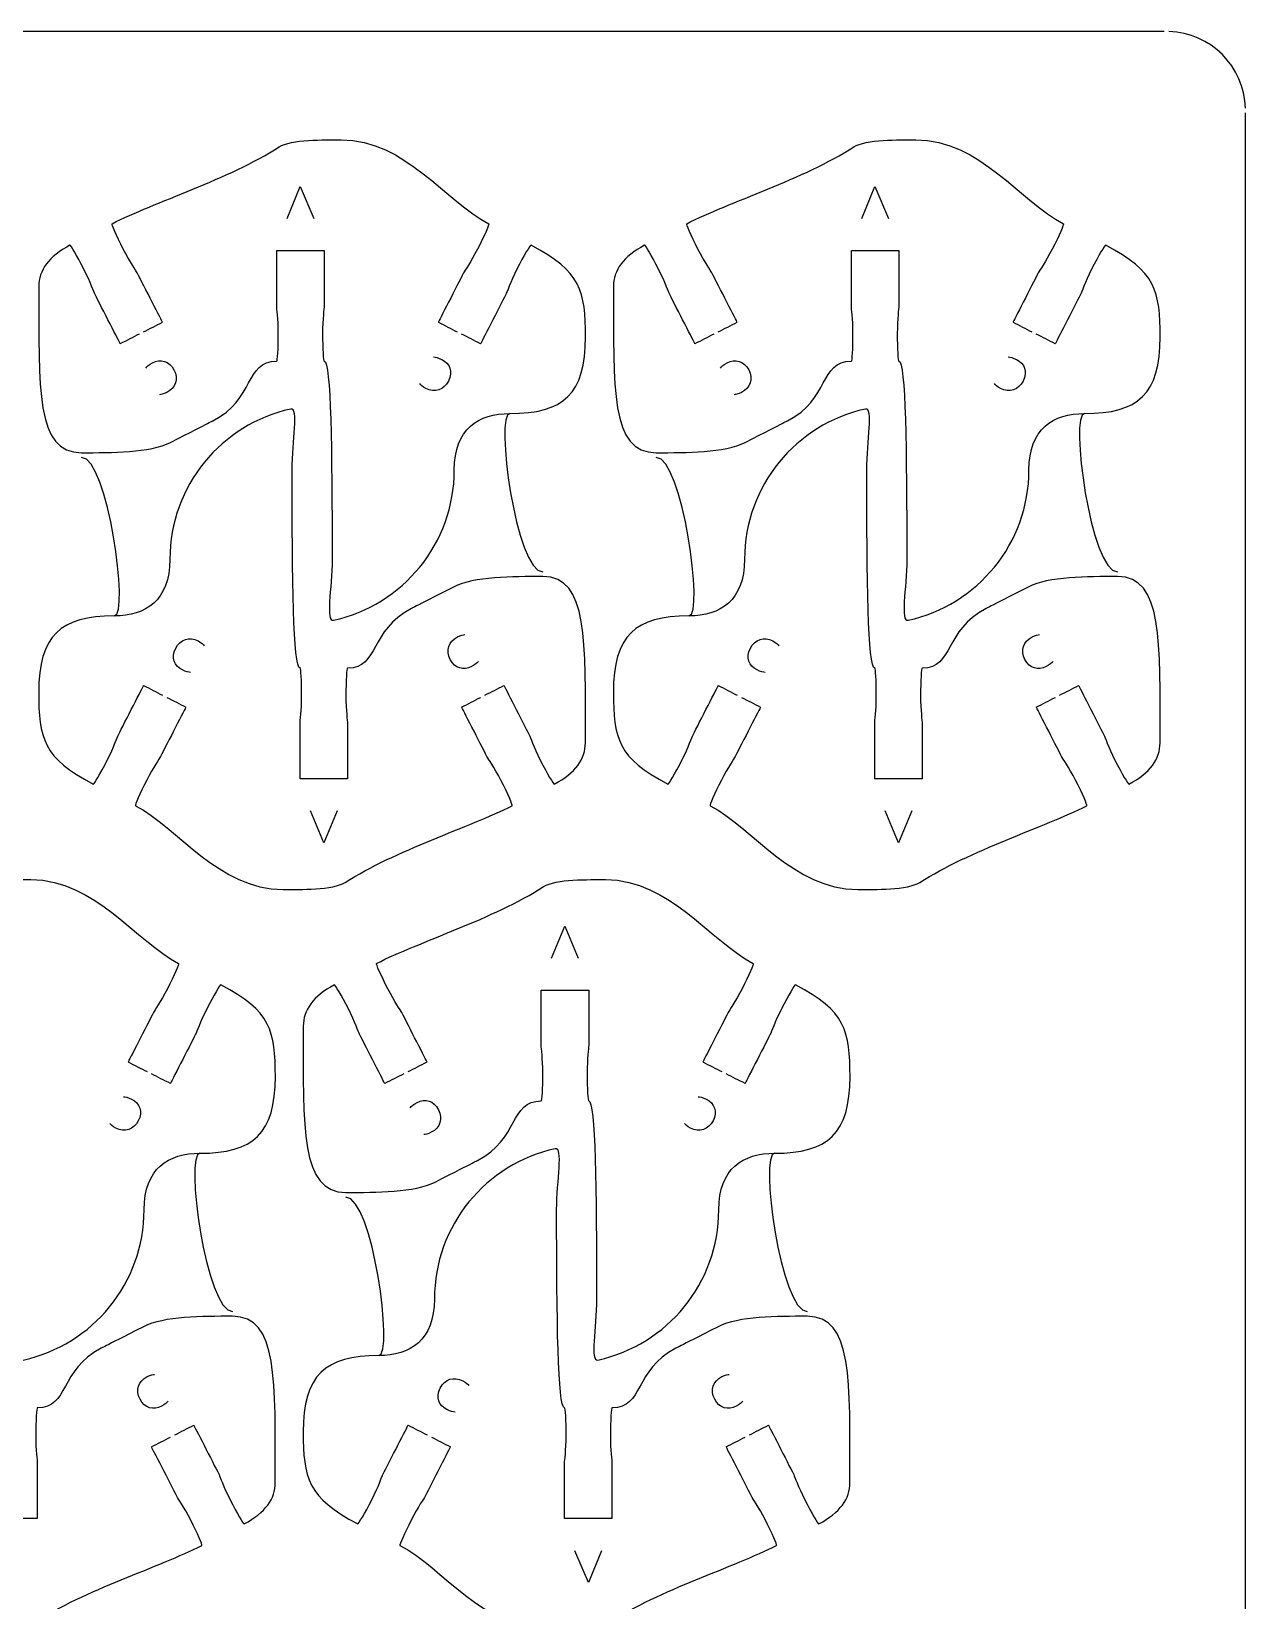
# Model space of a CAD drawing. Extents: x 0 to 300, y 0 to 300.
# Drawn here: x 223.2 to 300, y 200.8 to 300.1 of the extents above; entities that cross this region are included whole.
import ezdxf

# ---------------------------------------------------------------- set-up
doc = ezdxf.new("R2010")
doc.units = 0
doc.header["$MEASUREMENT"] = 0
doc.layers.add('DEFAULT', color=7, linetype='CONTINUOUS')

msp = doc.modelspace()

# ---------------------------------------------------------------- linework, layer by layer
at = {"layer": 'DEFAULT', "color": 1}
for points in [[(294.852, 300.1), (5.151, 300.1)], [(299.999, 5.252), (299.999, 294.949)]]:
    msp.add_lwpolyline(points, dxfattribs=at)
at = {"layer": 'DEFAULT', "color": 250}
for points in [[(239.379, 288.27), (240.217, 290.29), (241.07, 288.27)], [(275.722, 288.27), (276.559, 290.29), (277.413, 288.27)], [(242.547, 250.788), (241.709, 248.767), (240.856, 250.788)], [(278.889, 250.788), (278.051, 248.767), (277.198, 250.788)], [(256.107, 241.479), (256.945, 243.5), (257.798, 241.479)], [(259.275, 203.996), (258.437, 201.975), (257.583, 203.996)]]:
    msp.add_lwpolyline(points, dxfattribs=at)
at = {"layer": 'DEFAULT', "color": 1}
for points in [[(299.995, 295.249), (299.918, 297.878), (297.783, 300.019), (295.152, 300.096)], [(253.477, 275.929), (252.501, 275.929), (253.871, 265.911), (255.552, 265.911)], [(289.819, 275.929), (288.844, 275.929), (290.214, 265.911), (291.895, 265.911)], [(228.451, 263.128), (229.426, 263.128), (228.056, 273.147), (226.375, 273.147)], [(264.793, 263.128), (265.768, 263.128), (264.399, 273.147), (262.718, 273.147)], [(233.862, 229.138), (232.887, 229.138), (234.257, 219.12), (235.938, 219.12)], [(270.205, 229.138), (269.229, 229.138), (270.599, 219.12), (272.28, 219.12)], [(245.178, 216.337), (246.153, 216.337), (244.784, 226.355), (243.103, 226.355)]]:
    msp.add_open_spline(points, degree=3, dxfattribs=at)
for points, knots in [([(230.303, 281.089), (230.703, 281.293), (231.103, 281.498), (231.502, 281.703), (231.502, 281.703), (230.306, 284.038), (229.908, 284.821), (229.83, 284.976), (229.463, 285.47), (229.022, 286.331), (228.585, 287.195), (228.267, 287.908), (228.317, 287.936), (230.987, 289.302), (235.725, 290.759), (238.879, 292.794), (239.634, 293.284), (241.758, 293.235), (242.798, 293.235), (246.873, 293.235), (249.462, 289.302), (252.133, 287.936), (252.182, 287.908), (251.868, 287.195), (251.424, 286.331), (250.986, 285.47), (250.619, 284.976), (250.542, 284.821), (250.143, 284.038), (248.947, 281.703), (248.947, 281.703), (249.347, 281.498), (249.747, 281.293), (250.147, 281.089)], [0, 0, 0, 0, 3.819372, 3.819372, 3.819372, 4.819372, 4.819372, 4.819372, 5.819372, 5.819372, 5.819372, 6.819372, 6.819372, 6.819372, 7.819372, 7.819372, 7.819372, 8.819372, 8.819372, 8.819372, 9.819372, 9.819372, 9.819372, 10.819372, 10.819372, 10.819372, 11.819372, 11.819372, 11.819372, 12.819372, 12.819372, 12.819372, 16.638743, 16.638743, 16.638743, 16.638743]), ([(266.645, 281.089), (267.045, 281.293), (267.445, 281.498), (267.845, 281.703), (267.845, 281.703), (266.649, 284.038), (266.25, 284.821), (266.173, 284.976), (265.806, 285.47), (265.365, 286.331), (264.927, 287.195), (264.61, 287.908), (264.659, 287.936), (267.33, 289.302), (272.068, 290.759), (275.221, 292.794), (275.976, 293.284), (278.1, 293.235), (279.141, 293.235), (283.215, 293.235), (285.805, 289.302), (288.475, 287.936), (288.525, 287.908), (288.211, 287.195), (287.766, 286.331), (287.329, 285.47), (286.962, 284.976), (286.884, 284.821), (286.486, 284.038), (285.29, 281.703), (285.29, 281.703), (285.689, 281.498), (286.089, 281.293), (286.489, 281.089)], [0, 0, 0, 0, 3.819372, 3.819372, 3.819372, 4.819372, 4.819372, 4.819372, 5.819372, 5.819372, 5.819372, 6.819372, 6.819372, 6.819372, 7.819372, 7.819372, 7.819372, 8.819372, 8.819372, 8.819372, 9.819372, 9.819372, 9.819372, 10.819372, 10.819372, 10.819372, 11.819372, 11.819372, 11.819372, 12.819372, 12.819372, 12.819372, 16.638743, 16.638743, 16.638743, 16.638743]), ([(230.035, 280.951), (229.634, 280.747), (229.233, 280.542), (228.832, 280.337), (228.832, 280.337), (227.636, 282.676), (227.237, 283.452), (227.16, 283.608), (226.969, 284.197), (226.532, 285.058), (226.091, 285.918), (225.696, 286.596), (225.646, 286.571), (224.302, 285.883), (223.678, 284.969), (223.678, 283.964), (223.678, 277.491), (223.491, 273.448), (226.377, 273.448), (228.285, 273.448), (230.712, 273.444), (232.017, 274.104), (234.688, 275.466), (234.688, 275.469), (234.688, 275.469), (237.358, 276.834), (236.699, 279.237), (238.727, 279.237), (238.78, 279.237), (238.826, 280.02), (238.826, 280.987), (238.826, 281.957), (238.727, 282.563), (238.727, 282.74), (238.727, 283.906), (238.727, 285.073), (238.727, 286.239), (239.727, 286.239), (240.726, 286.239), (241.726, 286.239), (241.726, 285.073), (241.726, 283.906), (241.726, 282.74), (241.726, 282.563), (241.627, 281.957), (241.627, 280.987), (241.627, 280.02), (241.669, 279.237), (241.726, 279.237), (242.16, 279.237), (242.227, 273.631), (242.227, 266.699), (242.227, 264.854), (241.786, 262.748), (242.315, 262.847), (246.686, 263.806), (249.956, 267.697), (249.956, 272.354), (249.956, 274.958), (251.494, 275.928), (253.477, 275.928), (256.86, 275.928), (258.254, 277.155), (258.254, 280.778), (258.254, 283.632), (257.978, 284.948), (254.807, 286.571), (254.757, 286.596), (254.362, 285.918), (253.918, 285.058), (253.48, 284.197), (253.29, 283.608), (253.212, 283.456), (252.814, 282.676), (251.618, 280.337), (251.618, 280.337), (251.218, 280.542), (250.818, 280.747), (250.418, 280.951)], [0, 0, 0, 0, 3.828276, 3.828276, 3.828276, 4.828276, 4.828276, 4.828276, 5.828276, 5.828276, 5.828276, 6.828276, 6.828276, 6.828276, 7.828276, 7.828276, 7.828276, 8.828276, 8.828276, 8.828276, 9.828276, 9.828276, 9.828276, 10.828276, 10.828276, 10.828276, 11.828276, 11.828276, 11.828276, 12.828276, 12.828276, 12.828276, 13.828276, 13.828276, 13.828276, 23.748276, 23.748276, 23.748276, 32.248276, 32.248276, 32.248276, 42.168276, 42.168276, 42.168276, 43.168276, 43.168276, 43.168276, 44.168276, 44.168276, 44.168276, 45.168276, 45.168276, 45.168276, 46.168276, 46.168276, 46.168276, 47.168276, 47.168276, 47.168276, 48.168276, 48.168276, 48.168276, 49.168276, 49.168276, 49.168276, 50.168276, 50.168276, 50.168276, 51.168276, 51.168276, 51.168276, 52.168276, 52.168276, 52.168276, 53.168276, 53.168276, 53.168276, 56.987648, 56.987648, 56.987648, 56.987648]), ([(266.377, 280.951), (265.976, 280.747), (265.575, 280.542), (265.174, 280.337), (265.174, 280.337), (263.978, 282.676), (263.58, 283.452), (263.502, 283.608), (263.312, 284.197), (262.874, 285.058), (262.433, 285.918), (262.038, 286.596), (261.989, 286.571), (260.645, 285.883), (260.02, 284.969), (260.02, 283.964), (260.02, 277.491), (259.833, 273.448), (262.719, 273.448), (264.627, 273.448), (267.055, 273.444), (268.36, 274.104), (271.03, 275.466), (271.03, 275.469), (271.03, 275.469), (273.701, 276.834), (273.041, 279.237), (275.07, 279.237), (275.123, 279.237), (275.168, 280.02), (275.168, 280.987), (275.168, 281.957), (275.07, 282.563), (275.07, 282.74), (275.07, 283.906), (275.07, 285.073), (275.07, 286.239), (276.069, 286.239), (277.069, 286.239), (278.068, 286.239), (278.068, 285.073), (278.068, 283.906), (278.068, 282.74), (278.068, 282.563), (277.97, 281.957), (277.97, 280.987), (277.97, 280.02), (278.012, 279.237), (278.068, 279.237), (278.502, 279.237), (278.569, 273.631), (278.569, 266.699), (278.569, 264.854), (278.128, 262.748), (278.657, 262.847), (283.028, 263.806), (286.299, 267.697), (286.299, 272.354), (286.299, 274.958), (287.837, 275.928), (289.819, 275.928), (293.202, 275.928), (294.596, 277.155), (294.596, 280.778), (294.596, 283.632), (294.321, 284.948), (291.149, 286.571), (291.1, 286.596), (290.705, 285.918), (290.26, 285.058), (289.823, 284.197), (289.632, 283.608), (289.555, 283.456), (289.156, 282.676), (287.96, 280.337), (287.96, 280.337), (287.56, 280.542), (287.161, 280.747), (286.761, 280.951)], [0, 0, 0, 0, 3.828276, 3.828276, 3.828276, 4.828276, 4.828276, 4.828276, 5.828276, 5.828276, 5.828276, 6.828276, 6.828276, 6.828276, 7.828276, 7.828276, 7.828276, 8.828276, 8.828276, 8.828276, 9.828276, 9.828276, 9.828276, 10.828276, 10.828276, 10.828276, 11.828276, 11.828276, 11.828276, 12.828276, 12.828276, 12.828276, 13.828276, 13.828276, 13.828276, 23.748276, 23.748276, 23.748276, 32.248276, 32.248276, 32.248276, 42.168276, 42.168276, 42.168276, 43.168276, 43.168276, 43.168276, 44.168276, 44.168276, 44.168276, 45.168276, 45.168276, 45.168276, 46.168276, 46.168276, 46.168276, 47.168276, 47.168276, 47.168276, 48.168276, 48.168276, 48.168276, 49.168276, 49.168276, 49.168276, 50.168276, 50.168276, 50.168276, 51.168276, 51.168276, 51.168276, 52.168276, 52.168276, 52.168276, 53.168276, 53.168276, 53.168276, 56.987648, 56.987648, 56.987648, 56.987648]), ([(251.893, 258.109), (252.294, 258.314), (252.695, 258.518), (253.096, 258.723), (253.096, 258.723), (254.292, 256.38), (254.69, 255.604), (254.768, 255.449), (254.959, 254.863), (255.396, 254.003), (255.837, 253.142), (256.232, 252.461), (256.281, 252.489), (257.626, 253.174), (258.25, 254.087), (258.25, 255.096), (258.25, 261.566), (258.437, 265.613), (255.551, 265.613), (253.639, 265.613), (251.216, 265.616), (249.91, 264.953), (247.243, 263.595), (247.24, 263.588), (247.24, 263.588), (244.569, 262.222), (245.229, 259.823), (243.2, 259.823), (243.148, 259.823), (243.102, 259.04), (243.102, 258.074), (243.102, 257.104), (243.2, 256.497), (243.2, 256.32), (243.2, 255.154), (243.2, 253.987), (243.2, 252.821), (242.201, 252.821), (241.201, 252.821), (240.202, 252.821), (240.202, 253.987), (240.202, 255.154), (240.202, 256.32), (240.202, 256.497), (240.301, 257.104), (240.301, 258.074), (240.301, 259.04), (240.258, 259.823), (240.202, 259.823), (239.768, 259.823), (239.701, 265.429), (239.701, 272.361), (239.701, 274.206), (240.142, 276.312), (239.613, 276.213), (235.242, 275.254), (231.972, 271.363), (231.972, 266.706), (231.972, 264.103), (230.433, 263.129), (228.451, 263.129), (225.068, 263.129), (223.674, 261.901), (223.674, 258.282), (223.674, 255.424), (223.949, 254.112), (227.121, 252.489), (227.17, 252.461), (227.565, 253.142), (228.01, 253.999), (228.447, 254.863), (228.634, 255.449), (228.712, 255.604), (229.111, 256.38), (230.31, 258.723), (230.31, 258.723), (230.711, 258.517), (231.112, 258.311), (231.513, 258.105)], [0, 0, 0, 0, 3.828276, 3.828276, 3.828276, 4.828276, 4.828276, 4.828276, 5.828276, 5.828276, 5.828276, 6.828276, 6.828276, 6.828276, 7.828276, 7.828276, 7.828276, 8.828276, 8.828276, 8.828276, 9.828276, 9.828276, 9.828276, 10.828276, 10.828276, 10.828276, 11.828276, 11.828276, 11.828276, 12.828276, 12.828276, 12.828276, 13.828276, 13.828276, 13.828276, 23.748276, 23.748276, 23.748276, 32.248276, 32.248276, 32.248276, 42.168276, 42.168276, 42.168276, 43.168276, 43.168276, 43.168276, 44.168276, 44.168276, 44.168276, 45.168276, 45.168276, 45.168276, 46.168276, 46.168276, 46.168276, 47.168276, 47.168276, 47.168276, 48.168276, 48.168276, 48.168276, 49.168276, 49.168276, 49.168276, 50.168276, 50.168276, 50.168276, 51.168276, 51.168276, 51.168276, 52.168276, 52.168276, 52.168276, 53.168276, 53.168276, 53.168276, 57.001108, 57.001108, 57.001108, 57.001108]), ([(288.235, 258.109), (288.636, 258.314), (289.037, 258.518), (289.438, 258.723), (289.438, 258.723), (290.634, 256.38), (291.033, 255.604), (291.11, 255.449), (291.301, 254.863), (291.738, 254.003), (292.179, 253.142), (292.575, 252.461), (292.624, 252.489), (293.968, 253.174), (294.592, 254.087), (294.592, 255.096), (294.592, 261.566), (294.779, 265.613), (291.894, 265.613), (289.982, 265.613), (287.558, 265.616), (286.253, 264.953), (283.586, 263.595), (283.582, 263.588), (283.582, 263.588), (280.912, 262.222), (281.571, 259.823), (279.543, 259.823), (279.49, 259.823), (279.444, 259.04), (279.444, 258.074), (279.444, 257.104), (279.543, 256.497), (279.543, 256.32), (279.543, 255.154), (279.543, 253.987), (279.543, 252.821), (278.543, 252.821), (277.544, 252.821), (276.544, 252.821), (276.544, 253.987), (276.544, 255.154), (276.544, 256.32), (276.544, 256.497), (276.643, 257.104), (276.643, 258.074), (276.643, 259.04), (276.601, 259.823), (276.544, 259.823), (276.11, 259.823), (276.043, 265.429), (276.043, 272.361), (276.043, 274.206), (276.484, 276.312), (275.955, 276.213), (271.584, 275.254), (268.314, 271.363), (268.314, 266.706), (268.314, 264.103), (266.776, 263.129), (264.793, 263.129), (261.41, 263.129), (260.017, 261.901), (260.017, 258.282), (260.017, 255.424), (260.292, 254.112), (263.463, 252.489), (263.513, 252.461), (263.908, 253.142), (264.352, 253.999), (264.79, 254.863), (264.977, 255.449), (265.054, 255.604), (265.453, 256.38), (266.652, 258.723), (266.652, 258.723), (267.053, 258.517), (267.454, 258.311), (267.855, 258.105)], [0, 0, 0, 0, 3.828276, 3.828276, 3.828276, 4.828276, 4.828276, 4.828276, 5.828276, 5.828276, 5.828276, 6.828276, 6.828276, 6.828276, 7.828276, 7.828276, 7.828276, 8.828276, 8.828276, 8.828276, 9.828276, 9.828276, 9.828276, 10.828276, 10.828276, 10.828276, 11.828276, 11.828276, 11.828276, 12.828276, 12.828276, 12.828276, 13.828276, 13.828276, 13.828276, 23.748276, 23.748276, 23.748276, 32.248276, 32.248276, 32.248276, 42.168276, 42.168276, 42.168276, 43.168276, 43.168276, 43.168276, 44.168276, 44.168276, 44.168276, 45.168276, 45.168276, 45.168276, 46.168276, 46.168276, 46.168276, 47.168276, 47.168276, 47.168276, 48.168276, 48.168276, 48.168276, 49.168276, 49.168276, 49.168276, 50.168276, 50.168276, 50.168276, 51.168276, 51.168276, 51.168276, 52.168276, 52.168276, 52.168276, 53.168276, 53.168276, 53.168276, 57.001108, 57.001108, 57.001108, 57.001108]), ([(231.781, 257.971), (232.181, 257.766), (232.581, 257.56), (232.981, 257.354), (232.981, 257.354), (231.785, 255.019), (231.386, 254.235), (231.308, 254.08), (230.941, 253.586), (230.504, 252.726), (230.06, 251.861), (229.746, 251.149), (229.791, 251.12), (232.465, 249.755), (235.055, 245.822), (239.129, 245.822), (240.17, 245.822), (242.294, 245.776), (243.049, 246.263), (246.203, 248.298), (250.94, 249.755), (253.611, 251.12), (253.66, 251.149), (253.343, 251.861), (252.905, 252.726), (252.464, 253.586), (252.098, 254.08), (252.02, 254.235), (251.621, 255.019), (250.422, 257.354), (250.422, 257.354), (250.823, 257.56), (251.224, 257.766), (251.625, 257.971)], [0, 0, 0, 0, 3.823938, 3.823938, 3.823938, 4.823938, 4.823938, 4.823938, 5.823938, 5.823938, 5.823938, 6.823938, 6.823938, 6.823938, 7.823938, 7.823938, 7.823938, 8.823938, 8.823938, 8.823938, 9.823938, 9.823938, 9.823938, 10.823938, 10.823938, 10.823938, 11.823938, 11.823938, 11.823938, 12.823938, 12.823938, 12.823938, 16.65677, 16.65677, 16.65677, 16.65677]), ([(268.123, 257.971), (268.523, 257.766), (268.923, 257.56), (269.323, 257.354), (269.323, 257.354), (268.127, 255.019), (267.728, 254.235), (267.651, 254.08), (267.284, 253.586), (266.846, 252.726), (266.402, 251.861), (266.088, 251.149), (266.134, 251.12), (268.808, 249.755), (271.397, 245.822), (275.472, 245.822), (276.513, 245.822), (278.636, 245.776), (279.391, 246.263), (282.545, 248.298), (287.283, 249.755), (289.953, 251.12), (290.003, 251.149), (289.685, 251.861), (289.248, 252.726), (288.807, 253.586), (288.44, 254.08), (288.362, 254.235), (287.964, 255.019), (286.764, 257.354), (286.764, 257.354), (287.165, 257.56), (287.566, 257.766), (287.967, 257.971)], [0, 0, 0, 0, 3.823938, 3.823938, 3.823938, 4.823938, 4.823938, 4.823938, 5.823938, 5.823938, 5.823938, 6.823938, 6.823938, 6.823938, 7.823938, 7.823938, 7.823938, 8.823938, 8.823938, 8.823938, 9.823938, 9.823938, 9.823938, 10.823938, 10.823938, 10.823938, 11.823938, 11.823938, 11.823938, 12.823938, 12.823938, 12.823938, 16.65677, 16.65677, 16.65677, 16.65677]), ([(210.688, 234.298), (211.088, 234.502), (211.488, 234.707), (211.888, 234.911), (211.888, 234.911), (210.692, 237.247), (210.293, 238.03), (210.215, 238.185), (209.849, 238.679), (209.408, 239.54), (208.97, 240.404), (208.653, 241.117), (208.702, 241.145), (211.373, 242.51), (216.11, 243.967), (219.264, 246.003), (220.019, 246.493), (222.143, 246.444), (223.184, 246.444), (227.258, 246.444), (229.848, 242.51), (232.518, 241.145), (232.567, 241.117), (232.253, 240.404), (231.809, 239.54), (231.372, 238.679), (231.005, 238.185), (230.927, 238.03), (230.528, 237.247), (229.332, 234.911), (229.332, 234.911), (229.732, 234.707), (230.132, 234.502), (230.532, 234.298)], [0, 0, 0, 0, 3.819372, 3.819372, 3.819372, 4.819372, 4.819372, 4.819372, 5.819372, 5.819372, 5.819372, 6.819372, 6.819372, 6.819372, 7.819372, 7.819372, 7.819372, 8.819372, 8.819372, 8.819372, 9.819372, 9.819372, 9.819372, 10.819372, 10.819372, 10.819372, 11.819372, 11.819372, 11.819372, 12.819372, 12.819372, 12.819372, 16.638743, 16.638743, 16.638743, 16.638743]), ([(247.031, 234.298), (247.43, 234.502), (247.83, 234.707), (248.23, 234.911), (248.23, 234.911), (247.034, 237.247), (246.635, 238.03), (246.558, 238.185), (246.191, 238.679), (245.75, 239.54), (245.313, 240.404), (244.995, 241.117), (245.044, 241.145), (247.715, 242.51), (252.453, 243.967), (255.607, 246.003), (256.362, 246.493), (258.485, 246.444), (259.526, 246.444), (263.601, 246.444), (266.19, 242.51), (268.86, 241.145), (268.91, 241.117), (268.596, 240.404), (268.151, 239.54), (267.714, 238.679), (267.347, 238.185), (267.269, 238.03), (266.871, 237.247), (265.675, 234.911), (265.675, 234.911), (266.075, 234.707), (266.475, 234.502), (266.874, 234.298)], [0, 0, 0, 0, 3.819372, 3.819372, 3.819372, 4.819372, 4.819372, 4.819372, 5.819372, 5.819372, 5.819372, 6.819372, 6.819372, 6.819372, 7.819372, 7.819372, 7.819372, 8.819372, 8.819372, 8.819372, 9.819372, 9.819372, 9.819372, 10.819372, 10.819372, 10.819372, 11.819372, 11.819372, 11.819372, 12.819372, 12.819372, 12.819372, 16.638743, 16.638743, 16.638743, 16.638743]), ([(210.42, 234.16), (210.019, 233.955), (209.618, 233.751), (209.217, 233.546), (209.217, 233.546), (208.021, 235.885), (207.623, 236.661), (207.545, 236.816), (207.354, 237.406), (206.917, 238.266), (206.476, 239.127), (206.081, 239.804), (206.032, 239.78), (204.687, 239.092), (204.063, 238.178), (204.063, 237.173), (204.063, 230.699), (203.876, 226.656), (206.762, 226.656), (208.67, 226.656), (211.097, 226.653), (212.403, 227.313), (215.073, 228.674), (215.073, 228.678), (215.073, 228.678), (217.744, 230.043), (217.084, 232.446), (219.113, 232.446), (219.165, 232.446), (219.211, 233.229), (219.211, 234.195), (219.211, 235.165), (219.113, 235.772), (219.113, 235.949), (219.113, 237.115), (219.113, 238.282), (219.113, 239.448), (220.112, 239.448), (221.112, 239.448), (222.111, 239.448), (222.111, 238.282), (222.111, 237.115), (222.111, 235.949), (222.111, 235.772), (222.012, 235.165), (222.012, 234.195), (222.012, 233.229), (222.055, 232.446), (222.111, 232.446), (222.545, 232.446), (222.612, 226.84), (222.612, 219.908), (222.612, 218.063), (222.171, 215.957), (222.7, 216.055), (227.071, 217.015), (230.341, 220.906), (230.341, 225.563), (230.341, 228.166), (231.88, 229.136), (233.862, 229.136), (237.245, 229.136), (238.639, 230.364), (238.639, 233.987), (238.639, 236.841), (238.364, 238.157), (235.192, 239.78), (235.143, 239.804), (234.748, 239.127), (234.303, 238.266), (233.866, 237.406), (233.675, 236.816), (233.598, 236.665), (233.199, 235.885), (232.003, 233.546), (232.003, 233.546), (231.603, 233.751), (231.203, 233.955), (230.804, 234.16)], [0, 0, 0, 0, 3.828276, 3.828276, 3.828276, 4.828276, 4.828276, 4.828276, 5.828276, 5.828276, 5.828276, 6.828276, 6.828276, 6.828276, 7.828276, 7.828276, 7.828276, 8.828276, 8.828276, 8.828276, 9.828276, 9.828276, 9.828276, 10.828276, 10.828276, 10.828276, 11.828276, 11.828276, 11.828276, 12.828276, 12.828276, 12.828276, 13.828276, 13.828276, 13.828276, 23.748276, 23.748276, 23.748276, 32.248276, 32.248276, 32.248276, 42.168276, 42.168276, 42.168276, 43.168276, 43.168276, 43.168276, 44.168276, 44.168276, 44.168276, 45.168276, 45.168276, 45.168276, 46.168276, 46.168276, 46.168276, 47.168276, 47.168276, 47.168276, 48.168276, 48.168276, 48.168276, 49.168276, 49.168276, 49.168276, 50.168276, 50.168276, 50.168276, 51.168276, 51.168276, 51.168276, 52.168276, 52.168276, 52.168276, 53.168276, 53.168276, 53.168276, 56.987648, 56.987648, 56.987648, 56.987648]), ([(246.762, 234.16), (246.361, 233.955), (245.961, 233.751), (245.56, 233.546), (245.56, 233.546), (244.364, 235.885), (243.965, 236.661), (243.887, 236.816), (243.697, 237.406), (243.259, 238.266), (242.818, 239.127), (242.423, 239.804), (242.374, 239.78), (241.03, 239.092), (240.405, 238.178), (240.405, 237.173), (240.405, 230.699), (240.218, 226.656), (243.104, 226.656), (245.013, 226.656), (247.44, 226.653), (248.745, 227.313), (251.416, 228.674), (251.416, 228.678), (251.416, 228.678), (254.086, 230.043), (253.426, 232.446), (255.455, 232.446), (255.508, 232.446), (255.554, 233.229), (255.554, 234.195), (255.554, 235.165), (255.455, 235.772), (255.455, 235.949), (255.455, 237.115), (255.455, 238.282), (255.455, 239.448), (256.454, 239.448), (257.454, 239.448), (258.454, 239.448), (258.454, 238.282), (258.454, 237.115), (258.454, 235.949), (258.454, 235.772), (258.355, 235.165), (258.355, 234.195), (258.355, 233.229), (258.397, 232.446), (258.454, 232.446), (258.887, 232.446), (258.954, 226.84), (258.954, 219.908), (258.954, 218.063), (258.514, 215.957), (259.043, 216.055), (263.414, 217.015), (266.684, 220.906), (266.684, 225.563), (266.684, 228.166), (268.222, 229.136), (270.205, 229.136), (273.588, 229.136), (274.981, 230.364), (274.981, 233.987), (274.981, 236.841), (274.706, 238.157), (271.535, 239.78), (271.485, 239.804), (271.09, 239.127), (270.646, 238.266), (270.208, 237.406), (270.018, 236.816), (269.94, 236.665), (269.541, 235.885), (268.345, 233.546), (268.345, 233.546), (267.946, 233.751), (267.546, 233.955), (267.146, 234.16)], [0, 0, 0, 0, 3.828276, 3.828276, 3.828276, 4.828276, 4.828276, 4.828276, 5.828276, 5.828276, 5.828276, 6.828276, 6.828276, 6.828276, 7.828276, 7.828276, 7.828276, 8.828276, 8.828276, 8.828276, 9.828276, 9.828276, 9.828276, 10.828276, 10.828276, 10.828276, 11.828276, 11.828276, 11.828276, 12.828276, 12.828276, 12.828276, 13.828276, 13.828276, 13.828276, 23.748276, 23.748276, 23.748276, 32.248276, 32.248276, 32.248276, 42.168276, 42.168276, 42.168276, 43.168276, 43.168276, 43.168276, 44.168276, 44.168276, 44.168276, 45.168276, 45.168276, 45.168276, 46.168276, 46.168276, 46.168276, 47.168276, 47.168276, 47.168276, 48.168276, 48.168276, 48.168276, 49.168276, 49.168276, 49.168276, 50.168276, 50.168276, 50.168276, 51.168276, 51.168276, 51.168276, 52.168276, 52.168276, 52.168276, 53.168276, 53.168276, 53.168276, 56.987648, 56.987648, 56.987648, 56.987648]), ([(232.278, 211.318), (232.679, 211.522), (233.08, 211.727), (233.481, 211.931), (233.481, 211.931), (234.677, 209.589), (235.076, 208.813), (235.153, 208.658), (235.344, 208.072), (235.781, 207.211), (236.222, 206.351), (236.617, 205.67), (236.667, 205.698), (238.011, 206.382), (238.635, 207.296), (238.635, 208.305), (238.635, 214.775), (238.822, 218.821), (235.936, 218.821), (234.024, 218.821), (231.601, 218.825), (230.296, 218.162), (227.629, 216.803), (227.625, 216.796), (227.625, 216.796), (224.955, 215.431), (225.614, 213.032), (223.586, 213.032), (223.533, 213.032), (223.487, 212.249), (223.487, 211.282), (223.487, 210.312), (223.586, 209.705), (223.586, 209.529), (223.586, 208.363), (223.586, 207.196), (223.586, 206.03), (222.586, 206.03), (221.587, 206.03), (220.587, 206.03), (220.587, 207.196), (220.587, 208.363), (220.587, 209.529), (220.587, 209.705), (220.686, 210.312), (220.686, 211.282), (220.686, 212.249), (220.644, 213.032), (220.587, 213.032), (220.153, 213.032), (220.086, 218.638), (220.086, 225.57), (220.086, 227.415), (220.527, 229.521), (219.998, 229.422), (215.627, 228.463), (212.357, 224.572), (212.357, 219.915), (212.357, 217.311), (210.819, 216.338), (208.836, 216.338), (205.453, 216.338), (204.059, 215.11), (204.059, 211.491), (204.059, 208.633), (204.335, 207.321), (207.506, 205.698), (207.556, 205.67), (207.951, 206.351), (208.395, 207.208), (208.833, 208.072), (209.02, 208.658), (209.097, 208.813), (209.496, 209.589), (210.695, 211.931), (210.695, 211.931), (211.096, 211.726), (211.497, 211.52), (211.898, 211.314)], [0, 0, 0, 0, 3.828276, 3.828276, 3.828276, 4.828276, 4.828276, 4.828276, 5.828276, 5.828276, 5.828276, 6.828276, 6.828276, 6.828276, 7.828276, 7.828276, 7.828276, 8.828276, 8.828276, 8.828276, 9.828276, 9.828276, 9.828276, 10.828276, 10.828276, 10.828276, 11.828276, 11.828276, 11.828276, 12.828276, 12.828276, 12.828276, 13.828276, 13.828276, 13.828276, 23.748276, 23.748276, 23.748276, 32.248276, 32.248276, 32.248276, 42.168276, 42.168276, 42.168276, 43.168276, 43.168276, 43.168276, 44.168276, 44.168276, 44.168276, 45.168276, 45.168276, 45.168276, 46.168276, 46.168276, 46.168276, 47.168276, 47.168276, 47.168276, 48.168276, 48.168276, 48.168276, 49.168276, 49.168276, 49.168276, 50.168276, 50.168276, 50.168276, 51.168276, 51.168276, 51.168276, 52.168276, 52.168276, 52.168276, 53.168276, 53.168276, 53.168276, 57.001108, 57.001108, 57.001108, 57.001108]), ([(268.621, 211.318), (269.022, 211.522), (269.423, 211.727), (269.824, 211.931), (269.824, 211.931), (271.019, 209.589), (271.418, 208.813), (271.496, 208.658), (271.686, 208.072), (272.124, 207.211), (272.565, 206.351), (272.96, 205.67), (273.009, 205.698), (274.353, 206.382), (274.978, 207.296), (274.978, 208.305), (274.978, 214.775), (275.165, 218.821), (272.279, 218.821), (270.367, 218.821), (267.943, 218.825), (266.638, 218.162), (263.971, 216.803), (263.967, 216.796), (263.967, 216.796), (261.297, 215.431), (261.957, 213.032), (259.928, 213.032), (259.875, 213.032), (259.829, 212.249), (259.829, 211.282), (259.829, 210.312), (259.928, 209.705), (259.928, 209.529), (259.928, 208.363), (259.928, 207.196), (259.928, 206.03), (258.929, 206.03), (257.929, 206.03), (256.93, 206.03), (256.93, 207.196), (256.93, 208.363), (256.93, 209.529), (256.93, 209.705), (257.028, 210.312), (257.028, 211.282), (257.028, 212.249), (256.986, 213.032), (256.93, 213.032), (256.496, 213.032), (256.429, 218.638), (256.429, 225.57), (256.429, 227.415), (256.87, 229.521), (256.34, 229.422), (251.969, 228.463), (248.699, 224.572), (248.699, 219.915), (248.699, 217.311), (247.161, 216.338), (245.179, 216.338), (241.795, 216.338), (240.402, 215.11), (240.402, 211.491), (240.402, 208.633), (240.677, 207.321), (243.849, 205.698), (243.898, 205.67), (244.293, 206.351), (244.738, 207.208), (245.175, 208.072), (245.362, 208.658), (245.44, 208.813), (245.838, 209.589), (247.038, 211.931), (247.038, 211.931), (247.439, 211.726), (247.84, 211.52), (248.241, 211.314)], [0, 0, 0, 0, 3.828276, 3.828276, 3.828276, 4.828276, 4.828276, 4.828276, 5.828276, 5.828276, 5.828276, 6.828276, 6.828276, 6.828276, 7.828276, 7.828276, 7.828276, 8.828276, 8.828276, 8.828276, 9.828276, 9.828276, 9.828276, 10.828276, 10.828276, 10.828276, 11.828276, 11.828276, 11.828276, 12.828276, 12.828276, 12.828276, 13.828276, 13.828276, 13.828276, 23.748276, 23.748276, 23.748276, 32.248276, 32.248276, 32.248276, 42.168276, 42.168276, 42.168276, 43.168276, 43.168276, 43.168276, 44.168276, 44.168276, 44.168276, 45.168276, 45.168276, 45.168276, 46.168276, 46.168276, 46.168276, 47.168276, 47.168276, 47.168276, 48.168276, 48.168276, 48.168276, 49.168276, 49.168276, 49.168276, 50.168276, 50.168276, 50.168276, 51.168276, 51.168276, 51.168276, 52.168276, 52.168276, 52.168276, 53.168276, 53.168276, 53.168276, 57.001108, 57.001108, 57.001108, 57.001108]), ([(212.166, 211.18), (212.566, 210.974), (212.966, 210.769), (213.366, 210.563), (213.366, 210.563), (212.17, 208.227), (211.771, 207.444), (211.694, 207.289), (211.327, 206.795), (210.889, 205.934), (210.445, 205.07), (210.131, 204.357), (210.177, 204.329), (212.851, 202.964), (215.44, 199.03), (219.515, 199.03), (220.555, 199.03), (222.679, 198.985), (223.434, 199.471), (226.588, 201.507), (231.326, 202.964), (233.996, 204.329), (234.046, 204.357), (233.728, 205.07), (233.291, 205.934), (232.85, 206.795), (232.483, 207.289), (232.405, 207.444), (232.007, 208.227), (230.807, 210.563), (230.807, 210.563), (231.208, 210.769), (231.609, 210.974), (232.01, 211.18)], [0, 0, 0, 0, 3.823938, 3.823938, 3.823938, 4.823938, 4.823938, 4.823938, 5.823938, 5.823938, 5.823938, 6.823938, 6.823938, 6.823938, 7.823938, 7.823938, 7.823938, 8.823938, 8.823938, 8.823938, 9.823938, 9.823938, 9.823938, 10.823938, 10.823938, 10.823938, 11.823938, 11.823938, 11.823938, 12.823938, 12.823938, 12.823938, 16.65677, 16.65677, 16.65677, 16.65677]), ([(248.509, 211.18), (248.909, 210.974), (249.308, 210.769), (249.708, 210.563), (249.708, 210.563), (248.512, 208.227), (248.114, 207.444), (248.036, 207.289), (247.669, 206.795), (247.232, 205.934), (246.787, 205.07), (246.473, 204.357), (246.519, 204.329), (249.193, 202.964), (251.783, 199.03), (255.857, 199.03), (256.898, 199.03), (259.022, 198.985), (259.776, 199.471), (262.93, 201.507), (267.668, 202.964), (270.339, 204.329), (270.388, 204.357), (270.071, 205.07), (269.633, 205.934), (269.192, 206.795), (268.825, 207.289), (268.748, 207.444), (268.349, 208.227), (267.15, 210.563), (267.15, 210.563), (267.551, 210.769), (267.951, 210.974), (268.352, 211.18)], [0, 0, 0, 0, 3.823938, 3.823938, 3.823938, 4.823938, 4.823938, 4.823938, 5.823938, 5.823938, 5.823938, 6.823938, 6.823938, 6.823938, 7.823938, 7.823938, 7.823938, 8.823938, 8.823938, 8.823938, 9.823938, 9.823938, 9.823938, 10.823938, 10.823938, 10.823938, 11.823938, 11.823938, 11.823938, 12.823938, 12.823938, 12.823938, 16.65677, 16.65677, 16.65677, 16.65677])]:
    msp.add_open_spline(points, degree=3, knots=knots, dxfattribs=at)
at = {"layer": 'DEFAULT', "color": 250}
for points in [[(230.445, 278.807), (230.508, 278.893), (230.657, 279.023), (230.876, 279.135), (231.383, 279.395), (231.928, 279.271), (232.23, 278.681), (232.519, 278.118), (232.333, 277.541), (231.775, 277.255), (231.551, 277.14), (231.386, 277.116), (231.308, 277.116)], [(248.648, 279.504), (248.755, 279.503), (248.948, 279.459), (249.167, 279.346), (249.674, 279.087), (249.891, 278.571), (249.589, 277.981), (249.3, 277.418), (248.723, 277.232), (248.166, 277.518), (247.942, 277.633), (247.825, 277.753), (247.78, 277.817)], [(266.787, 278.807), (266.851, 278.893), (266.999, 279.023), (267.218, 279.135), (267.725, 279.395), (268.271, 279.271), (268.573, 278.681), (268.862, 278.118), (268.676, 277.541), (268.118, 277.255), (267.894, 277.14), (267.728, 277.116), (267.65, 277.116)], [(284.991, 279.504), (285.098, 279.503), (285.29, 279.459), (285.509, 279.346), (286.016, 279.087), (286.233, 278.571), (285.931, 277.981), (285.643, 277.418), (285.066, 277.232), (284.508, 277.518), (284.284, 277.633), (284.167, 277.753), (284.122, 277.817)], [(233.278, 259.553), (233.171, 259.554), (232.978, 259.599), (232.759, 259.711), (232.253, 259.971), (232.035, 260.487), (232.337, 261.076), (232.626, 261.639), (233.203, 261.825), (233.761, 261.54), (233.985, 261.425), (234.101, 261.304), (234.147, 261.241)], [(251.481, 260.251), (251.418, 260.164), (251.269, 260.034), (251.05, 259.922), (250.543, 259.662), (249.998, 259.787), (249.695, 260.376), (249.407, 260.939), (249.593, 261.517), (250.151, 261.802), (250.375, 261.917), (250.541, 261.942), (250.619, 261.941)], [(269.62, 259.553), (269.513, 259.554), (269.321, 259.599), (269.102, 259.711), (268.595, 259.971), (268.378, 260.487), (268.68, 261.076), (268.968, 261.639), (269.545, 261.825), (270.103, 261.54), (270.327, 261.425), (270.444, 261.304), (270.489, 261.241)], [(287.824, 260.251), (287.76, 260.164), (287.612, 260.034), (287.393, 259.922), (286.886, 259.662), (286.34, 259.787), (286.038, 260.376), (285.749, 260.939), (285.935, 261.517), (286.493, 261.802), (286.717, 261.917), (286.883, 261.942), (286.961, 261.941)], [(229.033, 232.713), (229.141, 232.712), (229.333, 232.667), (229.552, 232.555), (230.059, 232.295), (230.276, 231.779), (229.974, 231.19), (229.686, 230.627), (229.108, 230.441), (228.551, 230.727), (228.327, 230.842), (228.21, 230.962), (228.165, 231.025)], [(247.172, 232.015), (247.236, 232.102), (247.385, 232.232), (247.603, 232.344), (248.11, 232.604), (248.656, 232.479), (248.958, 231.89), (249.247, 231.327), (249.061, 230.75), (248.503, 230.464), (248.279, 230.349), (248.113, 230.324), (248.035, 230.325)], [(265.376, 232.713), (265.483, 232.712), (265.676, 232.667), (265.894, 232.555), (266.401, 232.295), (266.619, 231.779), (266.317, 231.19), (266.028, 230.627), (265.451, 230.441), (264.893, 230.727), (264.669, 230.842), (264.552, 230.962), (264.507, 231.025)], [(231.867, 213.46), (231.803, 213.373), (231.654, 213.243), (231.436, 213.131), (230.929, 212.871), (230.383, 212.996), (230.081, 213.585), (229.792, 214.148), (229.978, 214.725), (230.536, 215.011), (230.76, 215.126), (230.926, 215.15), (231.004, 215.15)], [(250.006, 212.762), (249.898, 212.763), (249.706, 212.808), (249.487, 212.92), (248.98, 213.18), (248.763, 213.696), (249.065, 214.285), (249.353, 214.848), (249.931, 215.034), (250.488, 214.748), (250.712, 214.633), (250.829, 214.513), (250.874, 214.45)], [(268.209, 213.46), (268.146, 213.373), (267.997, 213.243), (267.778, 213.131), (267.271, 212.871), (266.725, 212.996), (266.423, 213.585), (266.134, 214.148), (266.321, 214.725), (266.878, 215.011), (267.102, 215.126), (267.268, 215.15), (267.346, 215.15)]]:
    msp.add_open_spline(points, degree=3, knots=[0, 0, 0, 0, 1, 1, 1, 2, 2, 2, 3, 3, 3, 4, 4, 4, 4], dxfattribs=at)

doc.saveas('drawing.dxf')
